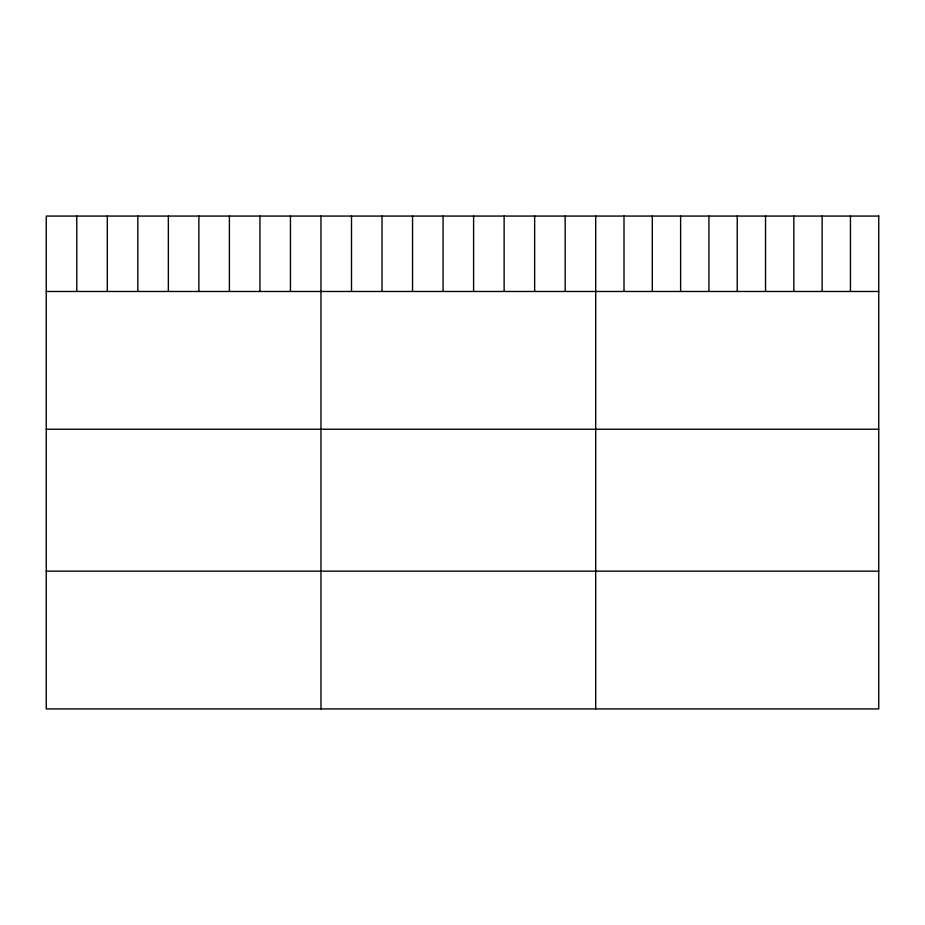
<?xml version="1.0" encoding="UTF-8"?>
<svg xmlns="http://www.w3.org/2000/svg" width="925" height="925" viewBox="0 0 925 925"><rect width="100%" height="100%" fill="white"/><g stroke="black" fill="none" stroke-linecap="round" stroke-linejoin="round"><path stroke-width="1.39" d="M46.25 291.479L878.75 291.479M46.25 429.235L878.75 429.235M46.25 571.164L878.75 571.164M850.445 216.068L850.445 291.479M822.14 216.068L822.14 291.479M793.835 216.068L793.835 291.479M765.53 216.068L765.53 291.479M737.225 216.068L737.225 291.479M708.92 216.068L708.92 291.479M680.615 216.068L680.615 291.479M652.31 216.068L652.31 291.479M624.005 216.068L624.005 291.479M595.7 216.068L595.7 708.932M565.175 216.068L565.175 291.479M534.65 216.068L534.65 291.479M504.125 216.068L504.125 291.479M473.6 216.068L473.6 291.479M443.075 216.068L443.075 291.479M412.55 216.068L412.55 291.479M382.025 216.068L382.025 291.479M351.5 216.068L351.5 291.479M320.975 216.068L320.975 708.932M290.45 216.068L290.45 291.479M259.925 216.068L259.925 291.479M229.4 216.068L229.4 291.479M198.875 216.068L198.875 291.479M168.35 216.068L168.35 291.479M137.825 216.068L137.825 291.479M107.3 216.068L107.3 291.479M76.775 216.068L76.775 291.479M878.75 216.068L46.25 216.068L46.25 708.932L878.75 708.932L878.75 216.068"/></g></svg>
